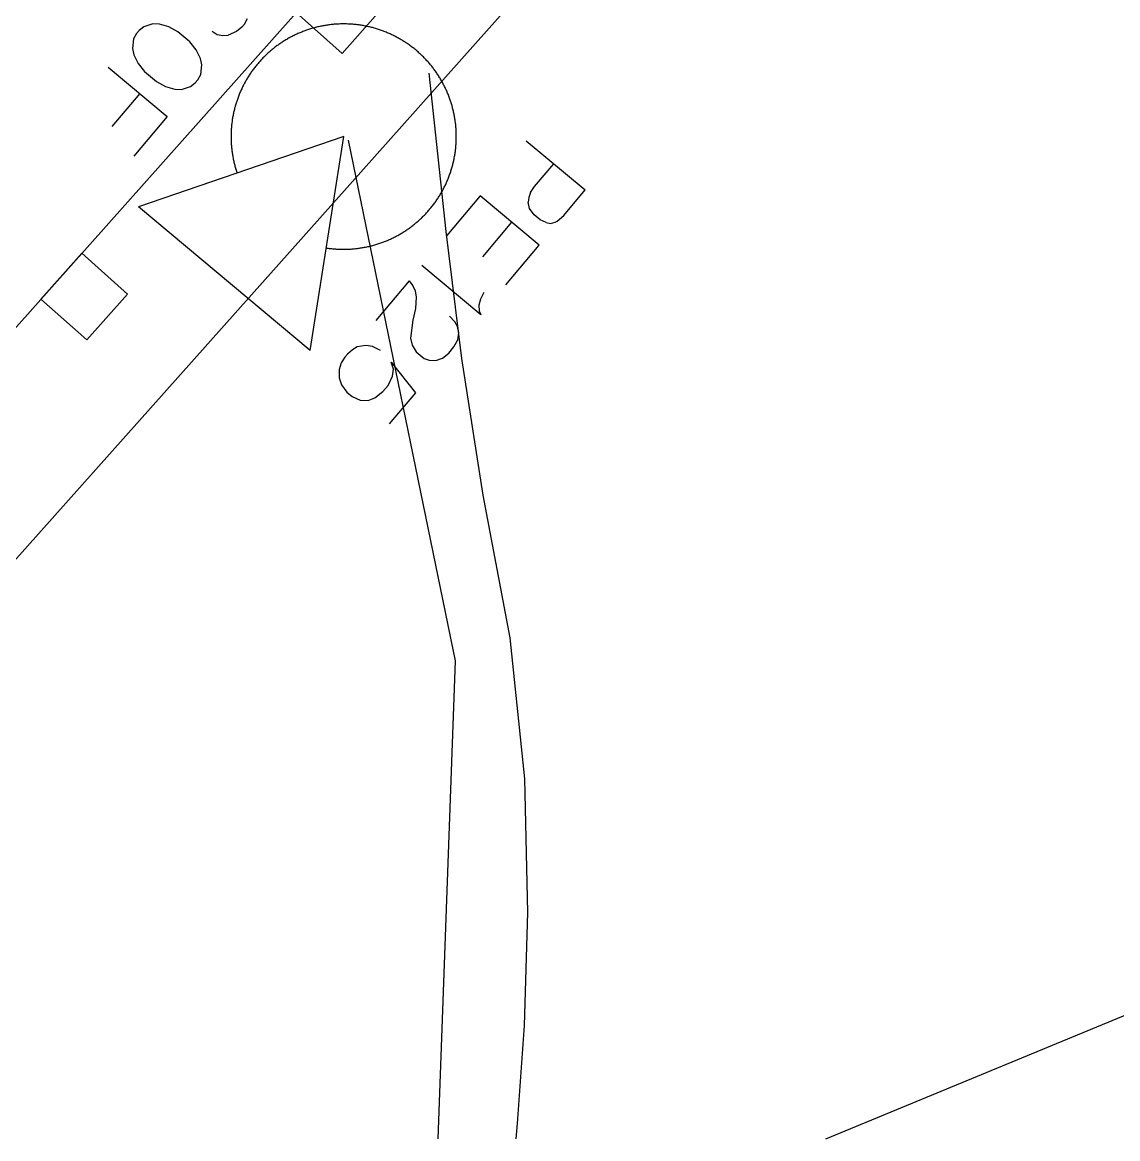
# Model space of a CAD drawing. Header units: inches. Extents: x 0.0008 to 0.0144, y 0.0003 to 0.0113.
# Drawn here: x 0.010321 to 0.010883, y 0.000299 to 0.000872 of the extents above; entities that cross this region are included whole.
import ezdxf

# ---------------------------------------------------------------- set-up
doc = ezdxf.new("R2010")
doc.units = ezdxf.units.IN
doc.header["$MEASUREMENT"] = 0
doc.linetypes.add('VERDECKT', pattern=[9.525, 6.35, -3.175])
doc.layers.add('Standard', color=7, linetype='Continuous')

msp = doc.modelspace()

# ---------------------------------------------------------------- linework, layer by layer
at = {"layer": 'Standard', "color": 2, "linetype": 'ByBlock'}
msp.add_line((0.01425559, 0.00513477), (0.01008138, 0.00044991), dxfattribs=at)
at = {"layer": 'Standard', "color": 100, "linetype": 'ByBlock'}
msp.add_line((0.01014162, 0.00039867), (0.01431496, 0.00508186), dxfattribs=at)
at = {"layer": 'Standard', "color": 220, "linetype": 'ByBlock'}
for p, q in [((0.01073351, 0.0002993), (0.0144195, 0.00182081)), ((0.01052991, 0.00084586), (0.01053866, 0.0007647)), ((0.01053866, 0.0007647), (0.01054665, 0.00069958)), ((0.01054665, 0.00069958), (0.01055759, 0.00062941)), ((0.01055759, 0.00062941), (0.01057151, 0.0005563)), ((0.01057151, 0.0005563), (0.01057894, 0.00048387)), ((0.01057894, 0.00048387), (0.01058052, 0.00041539)), ((0.01058052, 0.00041539), (0.01057887, 0.00035734)), ((0.01057887, 0.00035734), (0.0105753, 0.00030702)), ((0.0105753, 0.00030702), (0.01057462, 0.0002993))]:
    msp.add_line(p, q, dxfattribs=at)
at = {"layer": 'Standard', "color": 7, "linetype": 'ByBlock'}
for p, q in [((0.01046186, 0.00087693), (0.01048538, 0.00085598)), ((0.01048538, 0.00085598), (0.01050633, 0.00087949)), ((0.01035185, 0.00075348), (0.0103309, 0.00072997)), ((0.01037536, 0.00073253), (0.01035185, 0.00075348)), ((0.0103309, 0.00072997), (0.01035441, 0.00070901)), ((0.01035441, 0.00070901), (0.01037536, 0.00073253))]:
    msp.add_line(p, q, dxfattribs=at)
at = {"layer": 'Standard', "color": 51, "linetype": 'ByBlock'}
for p, q in [((0.01038834, 0.00087117), (0.0103837, 0.00086971)), ((0.01039167, 0.00087105), (0.01038834, 0.00087117)), ((0.01038834, 0.00087117), (0.01038834, 0.00087117)), ((0.0103965, 0.00086967), (0.01039167, 0.00087105)), ((0.01043404, 0.00086953), (0.01043536, 0.0008711)), ((0.01043536, 0.0008711), (0.01043683, 0.00087388)), ((0.01047759, 0.00087049), (0.01047706, 0.00087041)), ((0.01047812, 0.00087057), (0.01047759, 0.00087049)), ((0.01047865, 0.00087064), (0.01047812, 0.00087057)), ((0.01047918, 0.00087071), (0.01047865, 0.00087064)), ((0.01047971, 0.00087077), (0.01047918, 0.00087071)), ((0.01048024, 0.00087083), (0.01047971, 0.00087077)), ((0.01048078, 0.00087088), (0.01048024, 0.00087083)), ((0.01048131, 0.00087093), (0.01048078, 0.00087088)), ((0.01048184, 0.00087097), (0.01048131, 0.00087093)), ((0.01048238, 0.00087101), (0.01048184, 0.00087097)), ((0.01048291, 0.00087104), (0.01048238, 0.00087101)), ((0.01048345, 0.00087107), (0.01048291, 0.00087104)), ((0.01048398, 0.00087109), (0.01048345, 0.00087107)), ((0.01048452, 0.00087111), (0.01048398, 0.00087109)), ((0.01048505, 0.00087113), (0.01048452, 0.00087111)), ((0.01048559, 0.00087113), (0.01048505, 0.00087113)), ((0.01048612, 0.00087114), (0.01048559, 0.00087113)), ((0.01048666, 0.00087114), (0.01048612, 0.00087114)), ((0.0104872, 0.00087113), (0.01048666, 0.00087114)), ((0.01048773, 0.00087112), (0.0104872, 0.00087113)), ((0.01048827, 0.0008711), (0.01048773, 0.00087112)), ((0.0104888, 0.00087108), (0.01048827, 0.0008711)), ((0.01048934, 0.00087105), (0.0104888, 0.00087108)), ((0.01048987, 0.00087102), (0.01048934, 0.00087105)), ((0.0104904, 0.00087098), (0.01048987, 0.00087102)), ((0.01049094, 0.00087094), (0.0104904, 0.00087098)), ((0.01049147, 0.0008709), (0.01049094, 0.00087094)), ((0.01049201, 0.00087085), (0.01049147, 0.0008709)), ((0.01049254, 0.00087079), (0.01049201, 0.00087085)), ((0.01049307, 0.00087073), (0.01049254, 0.00087079)), ((0.0104936, 0.00087066), (0.01049307, 0.00087073)), ((0.01049413, 0.00087059), (0.0104936, 0.00087066)), ((0.01049466, 0.00087052), (0.01049413, 0.00087059)), ((0.01049519, 0.00087044), (0.01049466, 0.00087052)), ((0.01037991, 0.00086621), (0.01037844, 0.00086344)), ((0.01038123, 0.00086778), (0.01037991, 0.00086621)), ((0.0103837, 0.00086971), (0.01038123, 0.00086778)), ((0.01040119, 0.00086709), (0.0103965, 0.00086967)), ((0.01040722, 0.00086203), (0.01040119, 0.00086709)), ((0.01041873, 0.00086739), (0.01042138, 0.00086566)), ((0.01042138, 0.00086566), (0.0104243, 0.00086513)), ((0.0104243, 0.00086513), (0.0104269, 0.00086538)), ((0.01043121, 0.00086717), (0.0104269, 0.00086538)), ((0.01043404, 0.00086953), (0.01043121, 0.00086717)), ((0.01045983, 0.00086476), (0.01045935, 0.00086452)), ((0.0104603, 0.00086501), (0.01045983, 0.00086476)), ((0.01046078, 0.00086524), (0.0104603, 0.00086501)), ((0.01046127, 0.00086548), (0.01046078, 0.00086524)), ((0.01046175, 0.00086571), (0.01046127, 0.00086548)), ((0.01046224, 0.00086593), (0.01046175, 0.00086571)), ((0.01046272, 0.00086615), (0.01046224, 0.00086593)), ((0.01046322, 0.00086636), (0.01046272, 0.00086615)), ((0.01046371, 0.00086658), (0.01046322, 0.00086636)), ((0.0104642, 0.00086678), (0.01046371, 0.00086658)), ((0.0104647, 0.00086698), (0.0104642, 0.00086678)), ((0.0104652, 0.00086718), (0.0104647, 0.00086698)), ((0.0104657, 0.00086737), (0.0104652, 0.00086718)), ((0.0104662, 0.00086756), (0.0104657, 0.00086737)), ((0.0104667, 0.00086774), (0.0104662, 0.00086756)), ((0.01046721, 0.00086792), (0.0104667, 0.00086774)), ((0.01046771, 0.0008681), (0.01046721, 0.00086792)), ((0.01046822, 0.00086827), (0.01046771, 0.0008681)), ((0.01046873, 0.00086843), (0.01046822, 0.00086827)), ((0.01046924, 0.00086859), (0.01046873, 0.00086843)), ((0.01046975, 0.00086874), (0.01046924, 0.00086859)), ((0.01047027, 0.00086889), (0.01046975, 0.00086874)), ((0.01047078, 0.00086904), (0.01047027, 0.00086889)), ((0.0104713, 0.00086918), (0.01047078, 0.00086904)), ((0.01047182, 0.00086932), (0.0104713, 0.00086918)), ((0.01047234, 0.00086945), (0.01047182, 0.00086932)), ((0.01047286, 0.00086957), (0.01047234, 0.00086945)), ((0.01047338, 0.00086969), (0.01047286, 0.00086957)), ((0.0104739, 0.00086981), (0.01047338, 0.00086969)), ((0.01047443, 0.00086992), (0.0104739, 0.00086981)), ((0.01047495, 0.00087003), (0.01047443, 0.00086992)), ((0.01047548, 0.00087013), (0.01047495, 0.00087003)), ((0.010476, 0.00087023), (0.01047548, 0.00087013)), ((0.01047653, 0.00087032), (0.010476, 0.00087023)), ((0.01047706, 0.00087041), (0.01047653, 0.00087032)), ((0.01049572, 0.00087035), (0.01049519, 0.00087044)), ((0.01049625, 0.00087026), (0.01049572, 0.00087035)), ((0.01049677, 0.00087016), (0.01049625, 0.00087026)), ((0.0104973, 0.00087006), (0.01049677, 0.00087016)), ((0.01049783, 0.00086996), (0.0104973, 0.00087006)), ((0.01049835, 0.00086985), (0.01049783, 0.00086996)), ((0.01049887, 0.00086973), (0.01049835, 0.00086985)), ((0.0104994, 0.00086961), (0.01049887, 0.00086973)), ((0.01049992, 0.00086949), (0.0104994, 0.00086961)), ((0.01050044, 0.00086936), (0.01049992, 0.00086949)), ((0.01050095, 0.00086922), (0.01050044, 0.00086936)), ((0.01050147, 0.00086909), (0.01050095, 0.00086922)), ((0.01050199, 0.00086894), (0.01050147, 0.00086909)), ((0.0105025, 0.00086879), (0.01050199, 0.00086894)), ((0.01050301, 0.00086864), (0.0105025, 0.00086879)), ((0.01050353, 0.00086848), (0.01050301, 0.00086864)), ((0.01050404, 0.00086832), (0.01050353, 0.00086848)), ((0.01050455, 0.00086815), (0.01050404, 0.00086832)), ((0.01050505, 0.00086798), (0.01050455, 0.00086815)), ((0.01050556, 0.0008678), (0.01050505, 0.00086798)), ((0.01050606, 0.00086762), (0.01050556, 0.0008678)), ((0.01050656, 0.00086743), (0.01050606, 0.00086762)), ((0.01050706, 0.00086724), (0.01050656, 0.00086743)), ((0.01050756, 0.00086705), (0.01050706, 0.00086724)), ((0.01050806, 0.00086685), (0.01050756, 0.00086705)), ((0.01050855, 0.00086664), (0.01050806, 0.00086685)), ((0.01050905, 0.00086643), (0.01050855, 0.00086664)), ((0.01050954, 0.00086622), (0.01050905, 0.00086643)), ((0.01051003, 0.000866), (0.01050954, 0.00086622)), ((0.01051051, 0.00086578), (0.01051003, 0.000866)), ((0.010511, 0.00086555), (0.01051051, 0.00086578)), ((0.01051148, 0.00086532), (0.010511, 0.00086555)), ((0.01051196, 0.00086508), (0.01051148, 0.00086532)), ((0.01051244, 0.00086484), (0.01051196, 0.00086508)), ((0.01051292, 0.0008646), (0.01051244, 0.00086484)), ((0.01037844, 0.00086344), (0.01037783, 0.00085861)), ((0.01041059, 0.00085788), (0.01040722, 0.00086203)), ((0.0104508, 0.00085902), (0.01045038, 0.00085869)), ((0.01045123, 0.00085935), (0.0104508, 0.00085902)), ((0.01045166, 0.00085967), (0.01045123, 0.00085935)), ((0.01045209, 0.00085999), (0.01045166, 0.00085967)), ((0.01045252, 0.0008603), (0.01045209, 0.00085999)), ((0.01045296, 0.00086061), (0.01045252, 0.0008603)), ((0.0104534, 0.00086092), (0.01045296, 0.00086061)), ((0.01045384, 0.00086122), (0.0104534, 0.00086092)), ((0.01045428, 0.00086152), (0.01045384, 0.00086122)), ((0.01045473, 0.00086181), (0.01045428, 0.00086152)), ((0.01045518, 0.0008621), (0.01045473, 0.00086181)), ((0.01045564, 0.00086239), (0.01045518, 0.0008621)), ((0.01045609, 0.00086267), (0.01045564, 0.00086239)), ((0.01045655, 0.00086294), (0.01045609, 0.00086267)), ((0.01045701, 0.00086322), (0.01045655, 0.00086294)), ((0.01045747, 0.00086349), (0.01045701, 0.00086322)), ((0.01045794, 0.00086375), (0.01045747, 0.00086349)), ((0.01045841, 0.00086401), (0.01045794, 0.00086375)), ((0.01045888, 0.00086427), (0.01045841, 0.00086401)), ((0.01045935, 0.00086452), (0.01045888, 0.00086427)), ((0.01051339, 0.00086435), (0.01051292, 0.0008646)), ((0.01051386, 0.00086409), (0.01051339, 0.00086435)), ((0.01051433, 0.00086383), (0.01051386, 0.00086409)), ((0.0105148, 0.00086357), (0.01051433, 0.00086383)), ((0.01051526, 0.00086331), (0.0105148, 0.00086357)), ((0.01051572, 0.00086303), (0.01051526, 0.00086331)), ((0.01051618, 0.00086276), (0.01051572, 0.00086303)), ((0.01051664, 0.00086248), (0.01051618, 0.00086276)), ((0.01051709, 0.00086219), (0.01051664, 0.00086248)), ((0.01051754, 0.00086191), (0.01051709, 0.00086219)), ((0.01051799, 0.00086161), (0.01051754, 0.00086191)), ((0.01051844, 0.00086132), (0.01051799, 0.00086161)), ((0.01051888, 0.00086102), (0.01051844, 0.00086132)), ((0.01051932, 0.00086071), (0.01051888, 0.00086102)), ((0.01051976, 0.0008604), (0.01051932, 0.00086071)), ((0.01052019, 0.00086009), (0.01051976, 0.0008604)), ((0.01052063, 0.00085977), (0.01052019, 0.00086009)), ((0.01052106, 0.00085945), (0.01052063, 0.00085977)), ((0.01052148, 0.00085913), (0.01052106, 0.00085945)), ((0.0105219, 0.0008588), (0.01052148, 0.00085913)), ((0.01037783, 0.00085861), (0.01037853, 0.00085536)), ((0.01037853, 0.00085536), (0.01038073, 0.00085084)), ((0.0104128, 0.00085336), (0.01041059, 0.00085788)), ((0.0104135, 0.0008501), (0.0104128, 0.00085336)), ((0.01044444, 0.00085329), (0.01044408, 0.0008529)), ((0.01044482, 0.00085367), (0.01044444, 0.00085329)), ((0.01044519, 0.00085406), (0.01044482, 0.00085367)), ((0.01044557, 0.00085443), (0.01044519, 0.00085406)), ((0.01044595, 0.00085481), (0.01044557, 0.00085443)), ((0.01044634, 0.00085518), (0.01044595, 0.00085481)), ((0.01044673, 0.00085555), (0.01044634, 0.00085518)), ((0.01044712, 0.00085591), (0.01044673, 0.00085555)), ((0.01044752, 0.00085627), (0.01044712, 0.00085591)), ((0.01044792, 0.00085663), (0.01044752, 0.00085627)), ((0.01044832, 0.00085698), (0.01044792, 0.00085663)), ((0.01044873, 0.00085733), (0.01044832, 0.00085698)), ((0.01044914, 0.00085768), (0.01044873, 0.00085733)), ((0.01044955, 0.00085802), (0.01044914, 0.00085768)), ((0.01044996, 0.00085836), (0.01044955, 0.00085802)), ((0.01045038, 0.00085869), (0.01044996, 0.00085836)), ((0.01052232, 0.00085847), (0.0105219, 0.0008588)), ((0.01052274, 0.00085813), (0.01052232, 0.00085847)), ((0.01052315, 0.00085779), (0.01052274, 0.00085813)), ((0.01052356, 0.00085744), (0.01052315, 0.00085779)), ((0.01052397, 0.0008571), (0.01052356, 0.00085744)), ((0.01052437, 0.00085674), (0.01052397, 0.0008571)), ((0.01052477, 0.00085639), (0.01052437, 0.00085674)), ((0.01052517, 0.00085603), (0.01052477, 0.00085639)), ((0.01052557, 0.00085567), (0.01052517, 0.00085603)), ((0.01052596, 0.0008553), (0.01052557, 0.00085567)), ((0.01052634, 0.00085493), (0.01052596, 0.0008553)), ((0.01052673, 0.00085456), (0.01052634, 0.00085493)), ((0.01052711, 0.00085418), (0.01052673, 0.00085456)), ((0.01052748, 0.0008538), (0.01052711, 0.00085418)), ((0.01052786, 0.00085342), (0.01052748, 0.0008538)), ((0.01052823, 0.00085303), (0.01052786, 0.00085342)), ((0.01036545, 0.00084895), (0.01039564, 0.00082367)), ((0.01038073, 0.00085084), (0.0103841, 0.00084668)), ((0.01041288, 0.00084528), (0.0104135, 0.0008501)), ((0.01043963, 0.00084755), (0.01043931, 0.00084712)), ((0.01043995, 0.00084798), (0.01043963, 0.00084755)), ((0.01044027, 0.00084841), (0.01043995, 0.00084798)), ((0.0104406, 0.00084883), (0.01044027, 0.00084841)), ((0.01044093, 0.00084925), (0.0104406, 0.00084883)), ((0.01044126, 0.00084967), (0.01044093, 0.00084925)), ((0.0104416, 0.00085009), (0.01044126, 0.00084967)), ((0.01044194, 0.0008505), (0.0104416, 0.00085009)), ((0.01044229, 0.00085091), (0.01044194, 0.0008505)), ((0.01044264, 0.00085131), (0.01044229, 0.00085091)), ((0.01044299, 0.00085171), (0.01044264, 0.00085131)), ((0.01044335, 0.00085211), (0.01044299, 0.00085171)), ((0.01044371, 0.00085251), (0.01044335, 0.00085211)), ((0.01044408, 0.0008529), (0.01044371, 0.00085251)), ((0.01052859, 0.00085264), (0.01052823, 0.00085303)), ((0.01052895, 0.00085224), (0.01052859, 0.00085264)), ((0.01052931, 0.00085184), (0.01052895, 0.00085224)), ((0.01052967, 0.00085144), (0.01052931, 0.00085184)), ((0.01053002, 0.00085104), (0.01052967, 0.00085144)), ((0.01053037, 0.00085063), (0.01053002, 0.00085104)), ((0.01053071, 0.00085022), (0.01053037, 0.00085063)), ((0.01053105, 0.00084981), (0.01053071, 0.00085022)), ((0.01053139, 0.00084939), (0.01053105, 0.00084981)), ((0.01053172, 0.00084897), (0.01053139, 0.00084939)), ((0.01053205, 0.00084855), (0.01053172, 0.00084897)), ((0.01053237, 0.00084812), (0.01053205, 0.00084855)), ((0.01053269, 0.00084769), (0.01053237, 0.00084812)), ((0.01053301, 0.00084726), (0.01053269, 0.00084769)), ((0.0103841, 0.00084668), (0.01039014, 0.00084163)), ((0.0104101, 0.00084094), (0.01041141, 0.0008425)), ((0.01041141, 0.0008425), (0.01041288, 0.00084528)), ((0.01043612, 0.00084217), (0.01043586, 0.0008417)), ((0.01043639, 0.00084263), (0.01043612, 0.00084217)), ((0.01043666, 0.00084309), (0.01043639, 0.00084263)), ((0.01043694, 0.00084355), (0.01043666, 0.00084309)), ((0.01043722, 0.00084401), (0.01043694, 0.00084355)), ((0.01043751, 0.00084446), (0.01043722, 0.00084401)), ((0.0104378, 0.00084491), (0.01043751, 0.00084446)), ((0.01043809, 0.00084536), (0.0104378, 0.00084491)), ((0.01043839, 0.0008458), (0.01043809, 0.00084536)), ((0.0104387, 0.00084624), (0.01043839, 0.0008458)), ((0.010439, 0.00084668), (0.0104387, 0.00084624)), ((0.01043931, 0.00084712), (0.010439, 0.00084668)), ((0.01053332, 0.00084682), (0.01053301, 0.00084726)), ((0.01053363, 0.00084639), (0.01053332, 0.00084682)), ((0.01053393, 0.00084594), (0.01053363, 0.00084639)), ((0.01053423, 0.0008455), (0.01053393, 0.00084594)), ((0.01053453, 0.00084505), (0.01053423, 0.0008455)), ((0.01053482, 0.00084461), (0.01053453, 0.00084505)), ((0.01053511, 0.00084415), (0.01053482, 0.00084461)), ((0.01053539, 0.0008437), (0.01053511, 0.00084415)), ((0.01053567, 0.00084324), (0.01053539, 0.0008437)), ((0.01053594, 0.00084278), (0.01053567, 0.00084324)), ((0.01053622, 0.00084232), (0.01053594, 0.00084278)), ((0.01053648, 0.00084186), (0.01053622, 0.00084232)), ((0.01053674, 0.00084139), (0.01053648, 0.00084186)), ((0.01039014, 0.00084163), (0.01039482, 0.00083904)), ((0.01039482, 0.00083904), (0.01039965, 0.00083766)), ((0.01039965, 0.00083766), (0.01040298, 0.00083755)), ((0.01040298, 0.00083755), (0.01040762, 0.000839)), ((0.01040762, 0.000839), (0.0104101, 0.00084094)), ((0.01043323, 0.00083643), (0.01043302, 0.00083594)), ((0.01043345, 0.00083692), (0.01043323, 0.00083643)), ((0.01043367, 0.00083741), (0.01043345, 0.00083692)), ((0.01043389, 0.0008379), (0.01043367, 0.00083741)), ((0.01043412, 0.00083838), (0.01043389, 0.0008379)), ((0.01043436, 0.00083886), (0.01043412, 0.00083838)), ((0.0104346, 0.00083934), (0.01043436, 0.00083886)), ((0.01043484, 0.00083982), (0.0104346, 0.00083934)), ((0.01043509, 0.00084029), (0.01043484, 0.00083982)), ((0.01043534, 0.00084077), (0.01043509, 0.00084029)), ((0.01043559, 0.00084124), (0.01043534, 0.00084077)), ((0.01043586, 0.0008417), (0.01043559, 0.00084124)), ((0.010537, 0.00084092), (0.01053674, 0.00084139)), ((0.01053725, 0.00084045), (0.010537, 0.00084092)), ((0.0105375, 0.00083997), (0.01053725, 0.00084045)), ((0.01053775, 0.0008395), (0.0105375, 0.00083997)), ((0.01053799, 0.00083902), (0.01053775, 0.0008395)), ((0.01053822, 0.00083854), (0.01053799, 0.00083902)), ((0.01053846, 0.00083805), (0.01053822, 0.00083854)), ((0.01053868, 0.00083757), (0.01053846, 0.00083805)), ((0.0105389, 0.00083708), (0.01053868, 0.00083757)), ((0.01053912, 0.00083659), (0.0105389, 0.00083708)), ((0.01053934, 0.0008361), (0.01053912, 0.00083659)), ((0.01053954, 0.00083561), (0.01053934, 0.0008361)), ((0.01038155, 0.00083547), (0.01036731, 0.00081846)), ((0.010431, 0.00083041), (0.01043084, 0.0008299)), ((0.01043116, 0.00083092), (0.010431, 0.00083041)), ((0.01043132, 0.00083143), (0.01043116, 0.00083092)), ((0.01043149, 0.00083194), (0.01043132, 0.00083143)), ((0.01043167, 0.00083245), (0.01043149, 0.00083194)), ((0.01043185, 0.00083295), (0.01043167, 0.00083245)), ((0.01043203, 0.00083345), (0.01043185, 0.00083295)), ((0.01043222, 0.00083395), (0.01043203, 0.00083345)), ((0.01043241, 0.00083445), (0.01043222, 0.00083395)), ((0.01043261, 0.00083495), (0.01043241, 0.00083445)), ((0.01043281, 0.00083545), (0.01043261, 0.00083495)), ((0.01043302, 0.00083594), (0.01043281, 0.00083545)), ((0.01053975, 0.00083511), (0.01053954, 0.00083561)), ((0.01053995, 0.00083462), (0.01053975, 0.00083511)), ((0.01054014, 0.00083412), (0.01053995, 0.00083462)), ((0.01054033, 0.00083362), (0.01054014, 0.00083412)), ((0.01054052, 0.00083311), (0.01054033, 0.00083362)), ((0.0105407, 0.00083261), (0.01054052, 0.00083311)), ((0.01054087, 0.00083211), (0.0105407, 0.00083261)), ((0.01054105, 0.0008316), (0.01054087, 0.00083211)), ((0.01054121, 0.00083109), (0.01054105, 0.0008316)), ((0.01054138, 0.00083058), (0.01054121, 0.00083109)), ((0.01054153, 0.00083007), (0.01054138, 0.00083058)), ((0.01042955, 0.0008247), (0.01042944, 0.00082418)), ((0.01042965, 0.00082523), (0.01042955, 0.0008247)), ((0.01042977, 0.00082575), (0.01042965, 0.00082523)), ((0.01042988, 0.00082628), (0.01042977, 0.00082575)), ((0.01043001, 0.0008268), (0.01042988, 0.00082628)), ((0.01043013, 0.00082732), (0.01043001, 0.0008268)), ((0.01043026, 0.00082784), (0.01043013, 0.00082732)), ((0.0104304, 0.00082835), (0.01043026, 0.00082784)), ((0.01043054, 0.00082887), (0.0104304, 0.00082835)), ((0.01043069, 0.00082939), (0.01043054, 0.00082887)), ((0.01043084, 0.0008299), (0.01043069, 0.00082939)), ((0.01054168, 0.00082955), (0.01054153, 0.00083007)), ((0.01054183, 0.00082904), (0.01054168, 0.00082955)), ((0.01054198, 0.00082852), (0.01054183, 0.00082904)), ((0.01054211, 0.000828), (0.01054198, 0.00082852)), ((0.01054225, 0.00082749), (0.01054211, 0.000828)), ((0.01054238, 0.00082697), (0.01054225, 0.00082749)), ((0.0105425, 0.00082645), (0.01054238, 0.00082697)), ((0.01054262, 0.00082592), (0.0105425, 0.00082645)), ((0.01054273, 0.0008254), (0.01054262, 0.00082592)), ((0.01054284, 0.00082488), (0.01054273, 0.0008254)), ((0.01054295, 0.00082435), (0.01054284, 0.00082488)), ((0.01039564, 0.00082367), (0.01037855, 0.00080327)), ((0.01042874, 0.00081941), (0.01042868, 0.00081888)), ((0.0104288, 0.00081994), (0.01042874, 0.00081941)), ((0.01042886, 0.00082048), (0.0104288, 0.00081994)), ((0.01042893, 0.00082101), (0.01042886, 0.00082048)), ((0.010429, 0.00082154), (0.01042893, 0.00082101)), ((0.01042908, 0.00082207), (0.010429, 0.00082154)), ((0.01042916, 0.0008226), (0.01042908, 0.00082207)), ((0.01042925, 0.00082313), (0.01042916, 0.0008226)), ((0.01042934, 0.00082365), (0.01042925, 0.00082313)), ((0.01042944, 0.00082418), (0.01042934, 0.00082365)), ((0.01054305, 0.00082382), (0.01054295, 0.00082435)), ((0.01054314, 0.0008233), (0.01054305, 0.00082382)), ((0.01054323, 0.00082277), (0.01054314, 0.0008233)), ((0.01054332, 0.00082224), (0.01054323, 0.00082277)), ((0.0105434, 0.00082171), (0.01054332, 0.00082224)), ((0.01054347, 0.00082118), (0.0105434, 0.00082171)), ((0.01054354, 0.00082065), (0.01054347, 0.00082118)), ((0.01054361, 0.00082012), (0.01054354, 0.00082065)), ((0.01054367, 0.00081959), (0.01054361, 0.00082012)), ((0.01054372, 0.00081905), (0.01054367, 0.00081959)), ((0.01054377, 0.00081852), (0.01054372, 0.00081905)), ((0.01048621, 0.00081334), (0.010381, 0.00077727)), ((0.01042843, 0.0008146), (0.01042842, 0.00081407)), ((0.01042842, 0.00081407), (0.01042842, 0.00081353)), ((0.01042842, 0.00081353), (0.01042842, 0.000813)), ((0.01042845, 0.00081514), (0.01042843, 0.0008146)), ((0.01042847, 0.00081567), (0.01042845, 0.00081514)), ((0.01042849, 0.00081621), (0.01042847, 0.00081567)), ((0.01042852, 0.00081674), (0.01042849, 0.00081621)), ((0.01042855, 0.00081728), (0.01042852, 0.00081674)), ((0.01042859, 0.00081781), (0.01042855, 0.00081728)), ((0.01042863, 0.00081835), (0.01042859, 0.00081781)), ((0.01042868, 0.00081888), (0.01042863, 0.00081835)), ((0.01046898, 0.00070359), (0.01048621, 0.00081334)), ((0.01054382, 0.00081799), (0.01054377, 0.00081852)), ((0.01054386, 0.00081745), (0.01054382, 0.00081799)), ((0.01054389, 0.00081692), (0.01054386, 0.00081745)), ((0.01054392, 0.00081638), (0.01054389, 0.00081692)), ((0.01054395, 0.00081585), (0.01054392, 0.00081638)), ((0.01054397, 0.00081531), (0.01054395, 0.00081585)), ((0.01054399, 0.00081478), (0.01054397, 0.00081531)), ((0.010544, 0.00081424), (0.01054399, 0.00081478)), ((0.010544, 0.00081371), (0.010544, 0.00081424)), ((0.010544, 0.00081317), (0.010544, 0.00081371)), ((0.01042842, 0.000813), (0.01042842, 0.00081246)), ((0.01042842, 0.00081246), (0.01042844, 0.00081193)), ((0.01042844, 0.00081193), (0.01042845, 0.00081139)), ((0.01042845, 0.00081139), (0.01042847, 0.00081086)), ((0.01042847, 0.00081086), (0.0104285, 0.00081032)), ((0.0104285, 0.00081032), (0.01042853, 0.00080979)), ((0.01042853, 0.00080979), (0.01042856, 0.00080925)), ((0.01042856, 0.00080925), (0.0104286, 0.00080872)), ((0.0104286, 0.00080872), (0.01042865, 0.00080818)), ((0.01042865, 0.00080818), (0.0104287, 0.00080765)), ((0.0104287, 0.00080765), (0.01042875, 0.00080712)), ((0.01054369, 0.00080729), (0.01054374, 0.00080783)), ((0.01054374, 0.00080783), (0.01054379, 0.00080836)), ((0.01054379, 0.00080836), (0.01054383, 0.00080889)), ((0.01054383, 0.00080889), (0.01054387, 0.00080943)), ((0.01054387, 0.00080943), (0.01054391, 0.00080996)), ((0.01054391, 0.00080996), (0.01054393, 0.0008105)), ((0.01054393, 0.0008105), (0.01054396, 0.00081103)), ((0.01054396, 0.00081103), (0.01054398, 0.00081157)), ((0.01054398, 0.00081157), (0.01054399, 0.0008121)), ((0.01054399, 0.0008121), (0.010544, 0.00081264)), ((0.010544, 0.00081264), (0.010544, 0.00081317)), ((0.01057992, 0.00081122), (0.0106101, 0.00078595)), ((0.01042875, 0.00080712), (0.01042881, 0.00080659)), ((0.01042881, 0.00080659), (0.01042888, 0.00080606)), ((0.01042888, 0.00080606), (0.01042895, 0.00080552)), ((0.01042895, 0.00080552), (0.01042902, 0.00080499)), ((0.01042902, 0.00080499), (0.0104291, 0.00080446)), ((0.0104291, 0.00080446), (0.01042919, 0.00080394)), ((0.01042919, 0.00080394), (0.01042928, 0.00080341)), ((0.01042928, 0.00080341), (0.01042937, 0.00080288)), ((0.01042937, 0.00080288), (0.01042947, 0.00080235)), ((0.01042947, 0.00080235), (0.01042958, 0.00080183)), ((0.01042958, 0.00080183), (0.01042969, 0.0008013)), ((0.01054277, 0.00080148), (0.01054288, 0.000802)), ((0.01054288, 0.000802), (0.01054298, 0.00080253)), ((0.01054298, 0.00080253), (0.01054308, 0.00080305)), ((0.01054308, 0.00080305), (0.01054317, 0.00080358)), ((0.01054317, 0.00080358), (0.01054326, 0.00080411)), ((0.01054326, 0.00080411), (0.01054335, 0.00080464)), ((0.01054335, 0.00080464), (0.01054342, 0.00080517)), ((0.01054342, 0.00080517), (0.0105435, 0.0008057)), ((0.0105435, 0.0008057), (0.01054356, 0.00080623)), ((0.01054356, 0.00080623), (0.01054363, 0.00080676)), ((0.01054363, 0.00080676), (0.01054369, 0.00080729)), ((0.01042969, 0.0008013), (0.0104298, 0.00080078)), ((0.0104298, 0.00080078), (0.01042992, 0.00080026)), ((0.01042992, 0.00080026), (0.01043004, 0.00079974)), ((0.01043004, 0.00079974), (0.01043017, 0.00079922)), ((0.01043017, 0.00079922), (0.0104303, 0.0007987)), ((0.0104303, 0.0007987), (0.01043044, 0.00079818)), ((0.01043044, 0.00079818), (0.01043059, 0.00079767)), ((0.01043059, 0.00079767), (0.01043073, 0.00079715)), ((0.01043073, 0.00079715), (0.01043089, 0.00079664)), ((0.01043089, 0.00079664), (0.01043104, 0.00079613)), ((0.01043104, 0.00079613), (0.0104312, 0.00079562)), ((0.01054127, 0.00079578), (0.01054143, 0.00079629)), ((0.01054143, 0.00079629), (0.01054159, 0.00079681)), ((0.01054159, 0.00079681), (0.01054174, 0.00079732)), ((0.01054174, 0.00079732), (0.01054188, 0.00079783)), ((0.01054188, 0.00079783), (0.01054203, 0.00079835)), ((0.01054203, 0.00079835), (0.01054216, 0.00079887)), ((0.01054216, 0.00079887), (0.01054229, 0.00079939)), ((0.01054229, 0.00079939), (0.01054242, 0.00079991)), ((0.01054242, 0.00079991), (0.01054254, 0.00080043)), ((0.01054254, 0.00080043), (0.01054266, 0.00080095)), ((0.01054266, 0.00080095), (0.01054277, 0.00080148)), ((0.01058415, 0.00078766), (0.010594, 0.00079943)), ((0.0104312, 0.00079562), (0.01043137, 0.00079511)), ((0.01043137, 0.00079511), (0.01043154, 0.0007946)), ((0.01043154, 0.0007946), (0.01043154, 0.0007946)), ((0.0105392, 0.00079027), (0.01053941, 0.00079076)), ((0.01053941, 0.00079076), (0.01053962, 0.00079126)), ((0.01053962, 0.00079126), (0.01053982, 0.00079175)), ((0.01053982, 0.00079175), (0.01054002, 0.00079225)), ((0.01054002, 0.00079225), (0.01054021, 0.00079275)), ((0.01054021, 0.00079275), (0.0105404, 0.00079325)), ((0.0105404, 0.00079325), (0.01054058, 0.00079375)), ((0.01054058, 0.00079375), (0.01054076, 0.00079426)), ((0.01054076, 0.00079426), (0.01054094, 0.00079476)), ((0.01054094, 0.00079476), (0.01054111, 0.00079527)), ((0.01054111, 0.00079527), (0.01054127, 0.00079578)), ((0.01053631, 0.00078453), (0.01053658, 0.000785)), ((0.01053658, 0.000785), (0.01053684, 0.00078547)), ((0.01053684, 0.00078547), (0.01053709, 0.00078594)), ((0.01053709, 0.00078594), (0.01053734, 0.00078641)), ((0.01053734, 0.00078641), (0.01053759, 0.00078688)), ((0.01053759, 0.00078688), (0.01053783, 0.00078736)), ((0.01053783, 0.00078736), (0.01053807, 0.00078784)), ((0.01053807, 0.00078784), (0.01053831, 0.00078832)), ((0.01053831, 0.00078832), (0.01053854, 0.00078881)), ((0.01053854, 0.00078881), (0.01053876, 0.00078929)), ((0.01053876, 0.00078929), (0.01053898, 0.00078978)), ((0.01053898, 0.00078978), (0.0105392, 0.00079027)), ((0.01058209, 0.00078461), (0.01058121, 0.00078218)), ((0.01058209, 0.00078461), (0.01058415, 0.00078766)), ((0.01059915, 0.00077287), (0.0106101, 0.00078595)), ((0.01053249, 0.00077872), (0.0105328, 0.00077915)), ((0.0105328, 0.00077915), (0.01053312, 0.00077958)), ((0.01053312, 0.00077958), (0.01053343, 0.00078002)), ((0.01053343, 0.00078002), (0.01053374, 0.00078046)), ((0.01053374, 0.00078046), (0.01053404, 0.0007809)), ((0.01053404, 0.0007809), (0.01053434, 0.00078135)), ((0.01053434, 0.00078135), (0.01053463, 0.00078179)), ((0.01053463, 0.00078179), (0.01053492, 0.00078224)), ((0.01053492, 0.00078224), (0.01053521, 0.0007827)), ((0.01053521, 0.0007827), (0.01053549, 0.00078315)), ((0.01053549, 0.00078315), (0.01053577, 0.00078361)), ((0.01053577, 0.00078361), (0.01053604, 0.00078407)), ((0.01053604, 0.00078407), (0.01053631, 0.00078453)), ((0.01055626, 0.00078297), (0.01053917, 0.00076257)), ((0.01058644, 0.0007577), (0.01055626, 0.00078297)), ((0.01058121, 0.00078218), (0.0105809, 0.00077969)), ((0.0105816, 0.00077644), (0.0105809, 0.00077969)), ((0.01046898, 0.00070359), (0.010381, 0.00077727)), ((0.01052762, 0.00077303), (0.01052799, 0.00077341)), ((0.01052799, 0.00077341), (0.01052836, 0.0007738)), ((0.01052836, 0.0007738), (0.01052872, 0.00077419)), ((0.01052872, 0.00077419), (0.01052908, 0.00077459)), ((0.01052908, 0.00077459), (0.01052944, 0.00077499)), ((0.01052944, 0.00077499), (0.01052979, 0.00077539)), ((0.01052979, 0.00077539), (0.01053014, 0.00077579)), ((0.01053014, 0.00077579), (0.01053049, 0.0007762)), ((0.01053049, 0.0007762), (0.01053083, 0.00077662)), ((0.01053083, 0.00077662), (0.01053117, 0.00077703)), ((0.01053117, 0.00077703), (0.01053151, 0.00077745)), ((0.01053151, 0.00077745), (0.01053184, 0.00077787)), ((0.01053184, 0.00077787), (0.01053216, 0.00077829)), ((0.01053216, 0.00077829), (0.01053249, 0.00077872)), ((0.01058396, 0.00077313), (0.0105816, 0.00077644)), ((0.01058698, 0.0007706), (0.01058396, 0.00077313)), ((0.01052121, 0.00076735), (0.01052163, 0.00076768)), ((0.01052163, 0.00076768), (0.01052205, 0.00076801)), ((0.01052205, 0.00076801), (0.01052247, 0.00076834)), ((0.01052247, 0.00076834), (0.01052289, 0.00076868)), ((0.01052289, 0.00076868), (0.0105233, 0.00076902)), ((0.0105233, 0.00076902), (0.01052371, 0.00076937)), ((0.01052371, 0.00076937), (0.01052412, 0.00076972)), ((0.01052412, 0.00076972), (0.01052452, 0.00077007)), ((0.01052452, 0.00077007), (0.01052492, 0.00077043)), ((0.01052492, 0.00077043), (0.01052531, 0.00077079)), ((0.01052531, 0.00077079), (0.01052571, 0.00077115)), ((0.01052571, 0.00077115), (0.0105261, 0.00077152)), ((0.0105261, 0.00077152), (0.01052648, 0.00077189)), ((0.01052648, 0.00077189), (0.01052686, 0.00077227)), ((0.01052686, 0.00077227), (0.01052724, 0.00077264)), ((0.01052724, 0.00077264), (0.01052762, 0.00077303)), ((0.01057236, 0.00076949), (0.01055746, 0.0007517)), ((0.01059015, 0.00076928), (0.01058698, 0.0007706)), ((0.01059015, 0.00076928), (0.01059232, 0.0007688)), ((0.01059232, 0.0007688), (0.01059464, 0.00076953)), ((0.01059464, 0.00076953), (0.0105958, 0.00076989)), ((0.0105958, 0.00076989), (0.01059915, 0.00077287)), ((0.01051165, 0.00076145), (0.01051213, 0.00076169)), ((0.01051213, 0.00076169), (0.01051261, 0.00076193)), ((0.01051261, 0.00076193), (0.01051309, 0.00076218)), ((0.01051309, 0.00076218), (0.01051356, 0.00076243)), ((0.01051356, 0.00076243), (0.01051403, 0.00076269)), ((0.01051403, 0.00076269), (0.0105145, 0.00076295)), ((0.0105145, 0.00076295), (0.01051496, 0.00076321)), ((0.01051496, 0.00076321), (0.01051543, 0.00076348)), ((0.01051543, 0.00076348), (0.01051589, 0.00076375)), ((0.01051589, 0.00076375), (0.01051635, 0.00076403)), ((0.01051635, 0.00076403), (0.0105168, 0.00076431)), ((0.0105168, 0.00076431), (0.01051726, 0.0007646)), ((0.01051726, 0.0007646), (0.01051771, 0.00076489)), ((0.01051771, 0.00076489), (0.01051815, 0.00076518)), ((0.01051815, 0.00076518), (0.0105186, 0.00076548)), ((0.0105186, 0.00076548), (0.01051904, 0.00076578)), ((0.01051904, 0.00076578), (0.01051948, 0.00076609)), ((0.01051948, 0.00076609), (0.01051992, 0.0007664)), ((0.01051992, 0.0007664), (0.01052035, 0.00076671)), ((0.01052035, 0.00076671), (0.01052078, 0.00076703)), ((0.01052078, 0.00076703), (0.01052121, 0.00076735)), ((0.01047725, 0.00075625), (0.01047778, 0.00075617)), ((0.01047778, 0.00075617), (0.01047831, 0.00075609)), ((0.01047831, 0.00075609), (0.01047884, 0.00075602)), ((0.01047884, 0.00075602), (0.01047937, 0.00075596)), ((0.01047937, 0.00075596), (0.0104799, 0.0007559)), ((0.0104922, 0.00075586), (0.01049273, 0.00075592)), ((0.01049273, 0.00075592), (0.01049326, 0.00075598)), ((0.01049326, 0.00075598), (0.01049379, 0.00075605)), ((0.01049379, 0.00075605), (0.01049432, 0.00075612)), ((0.01049432, 0.00075612), (0.01049485, 0.0007562)), ((0.01049485, 0.0007562), (0.01049538, 0.00075628)), ((0.01049538, 0.00075628), (0.01049591, 0.00075637)), ((0.01049591, 0.00075637), (0.01049644, 0.00075646)), ((0.01049644, 0.00075646), (0.01049696, 0.00075656)), ((0.01049696, 0.00075656), (0.01049749, 0.00075666)), ((0.01049749, 0.00075666), (0.01049801, 0.00075677)), ((0.01049801, 0.00075677), (0.01049854, 0.00075688)), ((0.01049854, 0.00075688), (0.01049906, 0.000757)), ((0.01049906, 0.000757), (0.01049958, 0.00075712)), ((0.01049958, 0.00075712), (0.0105001, 0.00075724)), ((0.0105001, 0.00075724), (0.01050062, 0.00075738)), ((0.01050062, 0.00075738), (0.01050114, 0.00075751)), ((0.01050114, 0.00075751), (0.01050166, 0.00075765)), ((0.01050166, 0.00075765), (0.01050217, 0.0007578)), ((0.01050217, 0.0007578), (0.01050269, 0.00075795)), ((0.01050269, 0.00075795), (0.0105032, 0.0007581)), ((0.0105032, 0.0007581), (0.01050371, 0.00075826)), ((0.01050371, 0.00075826), (0.01050422, 0.00075843)), ((0.01050422, 0.00075843), (0.01050473, 0.0007586)), ((0.01050473, 0.0007586), (0.01050523, 0.00075877)), ((0.01050523, 0.00075877), (0.01050574, 0.00075895)), ((0.01050574, 0.00075895), (0.01050624, 0.00075913)), ((0.01050624, 0.00075913), (0.01050674, 0.00075932)), ((0.01050674, 0.00075932), (0.01050724, 0.00075951)), ((0.01050724, 0.00075951), (0.01050774, 0.00075971)), ((0.01050774, 0.00075971), (0.01050824, 0.00075991)), ((0.01050824, 0.00075991), (0.01050873, 0.00076012)), ((0.01050873, 0.00076012), (0.01050922, 0.00076033)), ((0.01050922, 0.00076033), (0.01050971, 0.00076055)), ((0.01050971, 0.00076055), (0.0105102, 0.00076077)), ((0.0105102, 0.00076077), (0.01051069, 0.00076099)), ((0.01051069, 0.00076099), (0.01051117, 0.00076122)), ((0.01051117, 0.00076122), (0.01051165, 0.00076145)), ((0.01056936, 0.00073729), (0.01058644, 0.0007577)), ((0.0104799, 0.0007559), (0.01048044, 0.00075584)), ((0.01048044, 0.00075584), (0.01048097, 0.00075579)), ((0.01048097, 0.00075579), (0.0104815, 0.00075574)), ((0.0104815, 0.00075574), (0.01048204, 0.0007557)), ((0.01048204, 0.0007557), (0.01048257, 0.00075567)), ((0.01048257, 0.00075567), (0.0104831, 0.00075563)), ((0.0104831, 0.00075563), (0.01048364, 0.00075561)), ((0.01048364, 0.00075561), (0.01048417, 0.00075559)), ((0.01048417, 0.00075559), (0.01048471, 0.00075557)), ((0.01048471, 0.00075557), (0.01048525, 0.00075556)), ((0.01048525, 0.00075556), (0.01048578, 0.00075555)), ((0.01048578, 0.00075555), (0.01048632, 0.00075555)), ((0.01048632, 0.00075555), (0.01048685, 0.00075555)), ((0.01048685, 0.00075555), (0.01048739, 0.00075556)), ((0.01048739, 0.00075556), (0.01048792, 0.00075558)), ((0.01048792, 0.00075558), (0.01048846, 0.00075559)), ((0.01048846, 0.00075559), (0.01048899, 0.00075562)), ((0.01048899, 0.00075562), (0.01048953, 0.00075565)), ((0.01048953, 0.00075565), (0.01049006, 0.00075568)), ((0.01049006, 0.00075568), (0.0104906, 0.00075572)), ((0.0104906, 0.00075572), (0.01049113, 0.00075576)), ((0.01049113, 0.00075576), (0.01049166, 0.00075581)), ((0.01049166, 0.00075581), (0.0104922, 0.00075586)), ((0.01055651, 0.00072195), (0.01052632, 0.00074722)), ((0.01051975, 0.00073938), (0.01050267, 0.00071897)), ((0.01051975, 0.00073938), (0.01052173, 0.0007368)), ((0.01052173, 0.0007368), (0.01052283, 0.00073416)), ((0.01052283, 0.00073416), (0.01052344, 0.00073104)), ((0.01055811, 0.00073336), (0.01055643, 0.00073003)), ((0.01052344, 0.00073104), (0.01052303, 0.00072514)), ((0.01055643, 0.00073003), (0.01055556, 0.00072693)), ((0.01052303, 0.00072514), (0.01052162, 0.00071912)), ((0.01055556, 0.00072693), (0.01055573, 0.00072401)), ((0.01055573, 0.00072401), (0.01055651, 0.00072195)), ((0.01052162, 0.00071912), (0.01052052, 0.00070999)), ((0.01054324, 0.00071837), (0.01054051, 0.00072124)), ((0.01054051, 0.00072124), (0.01054051, 0.00072124)), ((0.0105446, 0.0007159), (0.01054324, 0.00071837)), ((0.0105453, 0.00071265), (0.0105446, 0.0007159)), ((0.01054483, 0.00070903), (0.0105453, 0.00071265)), ((0.01049316, 0.00070557), (0.0104908, 0.00070394)), ((0.01049756, 0.00070624), (0.01049316, 0.00070557)), ((0.01050104, 0.00070572), (0.01049756, 0.00070624)), ((0.01050515, 0.00070354), (0.01050104, 0.00070572)), ((0.01052052, 0.00070999), (0.01052137, 0.00070638)), ((0.01052137, 0.00070638), (0.01052345, 0.00070291)), ((0.01054008, 0.00070233), (0.01054271, 0.00070547)), ((0.01054271, 0.00070547), (0.01054483, 0.00070903)), ((0.01048689, 0.00070014), (0.01048486, 0.00069734)), ((0.01048821, 0.00070171), (0.01048689, 0.00070014)), ((0.0104908, 0.00070394), (0.01048821, 0.00070171)), ((0.01052345, 0.00070291), (0.01052747, 0.00069954)), ((0.01052747, 0.00069954), (0.01053014, 0.00069864)), ((0.01053347, 0.00069852), (0.01053695, 0.00069961)), ((0.01053695, 0.00069961), (0.01054008, 0.00070233)), ((0.01048486, 0.00069734), (0.01048386, 0.0006938)), ((0.01048386, 0.0006938), (0.01048387, 0.00068956)), ((0.01051173, 0.00069403), (0.01051053, 0.0006977)), ((0.01051053, 0.0006977), (0.01052299, 0.00068192)), ((0.01051127, 0.00069041), (0.01051173, 0.00069403)), ((0.01053014, 0.00069864), (0.01053347, 0.00069852)), ((0.01048387, 0.00068956), (0.01048509, 0.00068605)), ((0.01050899, 0.00068564), (0.01051127, 0.00069041)), ((0.01048509, 0.00068605), (0.01048784, 0.00068223)), ((0.01048784, 0.00068223), (0.01048784, 0.00068223)), ((0.01048784, 0.00068223), (0.01049054, 0.00067997)), ((0.01050222, 0.00067931), (0.01050636, 0.0006825)), ((0.01050636, 0.0006825), (0.01050899, 0.00068564)), ((0.01052299, 0.00068192), (0.01050963, 0.00066597)), ((0.01049054, 0.00067997), (0.01049463, 0.00067816)), ((0.01049463, 0.00067816), (0.0104988, 0.000678)), ((0.0104988, 0.000678), (0.01050222, 0.00067931)), ((0.0104988, 0.000678), (0.0104988, 0.000678))]:
    msp.add_line(p, q, dxfattribs=at)
at = {"layer": 'Standard', "color": 51, "linetype": 'VERDECKT'}
for p, q in [((0.01048846, 0.00081156), (0.01054347, 0.00054438)), ((0.01054347, 0.00054438), (0.01053459, 0.0002993))]:
    msp.add_line(p, q, dxfattribs=at)

doc.saveas('drawing.dxf')
